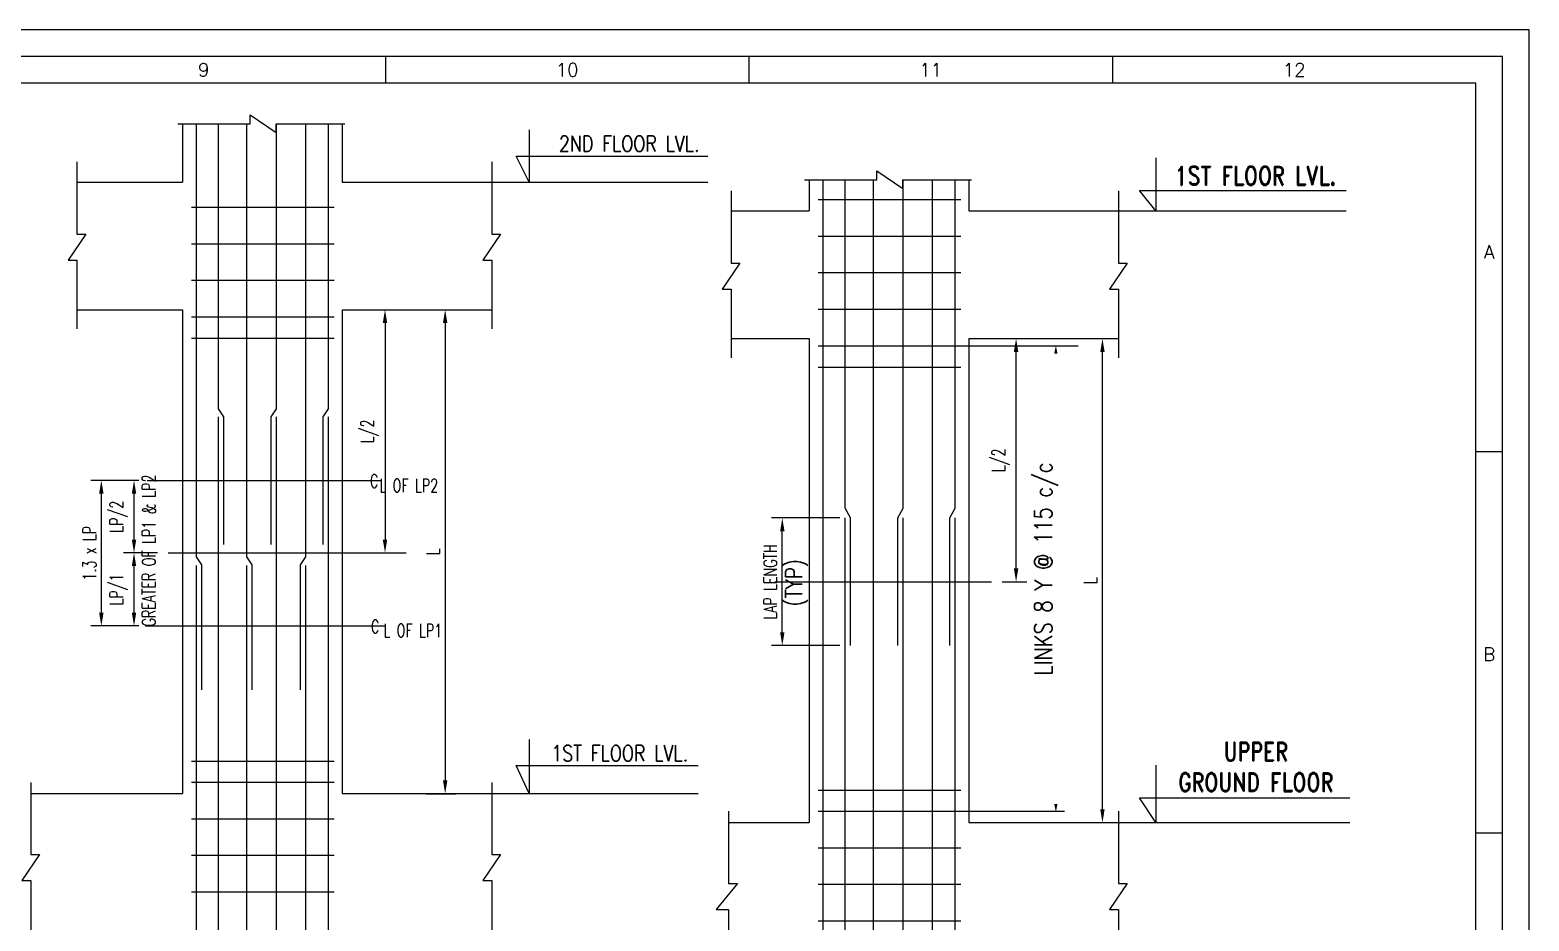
# Model space of a CAD drawing. Extents: x 489124 to 794428, y -356295 to -29813.
# Drawn here: x 705887 to 734074, y -187336 to -170582 of the extents above; entities that cross this region are included whole.
import ezdxf
from ezdxf.enums import TextEntityAlignment as Align
from ezdxf.lldxf.tags import DXFTag

# ---------------------------------------------------------------- set-up
doc = ezdxf.new("R2010")
doc.units = 0
doc.header["$LTSCALE"] = 500
doc.header["$MEASUREMENT"] = 0
doc.layers.get('DEFPOINTS').update_dxf_attribs({"color": 4})
for name, color, linetype in [('CEN', 8, 'CENTER'), ('DIM', 5, 'Continuous'), ('DIM1', 5, 'Continuous'), ('FOOT', 4, 'Continuous'), ('FRAME', 6, 'Continuous'), ('LEVEL SECTION', 3, 'Continuous'), ('LINK', 2, 'Continuous'), ('PNA', 10, 'Continuous'), ('S-DIM-1', 5, 'Continuous'), ('STEEL', 6, 'Continuous'), ('TEXT NORMAL', 4, 'Continuous'), ('TXT', 4, 'Continuous'), ('TXT1', 2, 'Continuous')]:
    doc.layers.add(name, color=color, linetype=linetype)
doc.styles.add('ROMAND', font='romand')
doc.styles.add('ROMANS', font='r.shx', dxfattribs={"width": 0.7, "bigfont": 'bigfont.shx'})
tags = doc.linetypes.add('CENTER', pattern=[2, 1.25, -0.25, 0.25, -0.25]).pattern_tags.tags
tags[10:11] = [DXFTag(74, 4), DXFTag(75, 0), DXFTag(340, '0'), DXFTag(46, 1.0), DXFTag(50, 0.0), DXFTag(44, 0.0), DXFTag(45, 0.0)]
tags[8:9] = [DXFTag(74, 4), DXFTag(75, 0), DXFTag(340, '0'), DXFTag(46, 1.0), DXFTag(50, 0.0), DXFTag(44, 0.0), DXFTag(45, 0.0)]
tags[6:7] = [DXFTag(74, 4), DXFTag(75, 0), DXFTag(340, '0'), DXFTag(46, 1.0), DXFTag(50, 0.0), DXFTag(44, 0.0), DXFTag(45, 0.0)]
tags[4:5] = [DXFTag(74, 4), DXFTag(75, 0), DXFTag(340, '0'), DXFTag(46, 1.0), DXFTag(50, 0.0), DXFTag(44, 0.0), DXFTag(45, 0.0)]
doc.dimstyles.new('dim25', dxfattribs={"dimtxt": 250, "dimasz": 250, "dimexe": 200, "dimexo": 200, "dimgap": 100, "dimtad": 1, "dimdec": 0, "dimlfac": 0.25, "dimzin": 0, "dimdsep": 46, "dimtxsty": 'ROMANS', "dimcen": 0, "dimclrd": 5, "dimclre": 5, "dimclrt": 4, "dimadec": 0, "dimazin": 0, "dimtfac": 1, "dimtdec": 0, "dimtix": 1, "dimtofl": 0, "dimtmove": 2, "dimatfit": 3, "dimfxl": 0, "dimtolj": 1, "dimtzin": 0, "dimlwd": -1, "dimlwe": -1, "dimarcsym": 0})
doc.dimstyles.new('dim33.33', dxfattribs={"dimtxt": 250, "dimasz": 250, "dimexe": 200, "dimexo": 200, "dimgap": 100, "dimtad": 1, "dimdec": 0, "dimlfac": 0.333331, "dimzin": 0, "dimdsep": 46, "dimtxsty": 'ROMANS', "dimcen": 0, "dimclrd": 5, "dimclre": 5, "dimclrt": 4, "dimadec": 0, "dimazin": 0, "dimtfac": 1, "dimtdec": 0, "dimtix": 1, "dimtofl": 0, "dimtmove": 2, "dimatfit": 3, "dimfxl": 0, "dimtolj": 1, "dimtzin": 0, "dimlwd": -1, "dimlwe": -1, "dimarcsym": 0})

# ---------------------------------------------------------------- blocks, each defined once
blk = doc.blocks.new('*D358')
at = {"layer": 'DEFPOINTS', "color": 0}
for p in [(720033, -179758), (721313, -179758), (721313, -182158)]:
    blk.add_point(p, dxfattribs=at)
at = {"layer": 'S-DIM-1', "color": 5}
for p, q in [((721113, -179758), (719833, -179758)), ((720033, -181908), (720033, -180008)), ((721113, -182158), (719833, -182158))]:
    blk.add_line(p, q, dxfattribs=at)
for points in [[(719992, -180008), (720075, -180008), (720033, -179758)], [(719992, -181908), (720075, -181908), (720033, -182158)]]:
    blk.add_solid(points, dxfattribs=at)
at = {"layer": 'S-DIM-1', "color": 4, "insert": (719808, -180958), "char_height": 250, "attachment_point": 5, "rotation": 90, "style": 'ROMANS'}
blk.add_mtext('\\A1;LAP LENGTH', dxfattribs=at)
blk = doc.blocks.new('*D361')
at = {"layer": 'DEFPOINTS', "color": 0}
for p in [(725791, -176386), (726053, -176386), (725791, -185486)]:
    blk.add_point(p, dxfattribs=at)
at = {"layer": 'S-DIM-1', "color": 5}
for p, q in [((725991, -176386), (726253, -176386)), ((726053, -185236), (726053, -176636)), ((725991, -185486), (726253, -185486))]:
    blk.add_line(p, q, dxfattribs=at)
for points in [[(726011, -176636), (726094, -176636), (726053, -176386)], [(726011, -185236), (726094, -185236), (726053, -185486)]]:
    blk.add_solid(points, dxfattribs=at)
at = {"layer": 'S-DIM-1', "color": 4, "insert": (725828, -180936), "char_height": 250, "attachment_point": 5, "rotation": 90, "style": 'ROMANS'}
blk.add_mtext('\\A1;L', dxfattribs=at)
blk = doc.blocks.new('*D362')
at = {"layer": 'DEFPOINTS', "color": 0}
for p in [(723966, -176386), (724429, -176386), (723966, -180958)]:
    blk.add_point(p, dxfattribs=at)
at = {"layer": 'S-DIM-1', "color": 5}
for p, q in [((724166, -176386), (724629, -176386)), ((724429, -180708), (724429, -176636)), ((724166, -180958), (724629, -180958))]:
    blk.add_line(p, q, dxfattribs=at)
for points in [[(724387, -176636), (724471, -176636), (724429, -176386)], [(724387, -180708), (724471, -180708), (724429, -180958)]]:
    blk.add_solid(points, dxfattribs=at)
at = {"layer": 'S-DIM-1', "color": 4, "insert": (724139, -178672), "char_height": 250, "attachment_point": 5, "rotation": 90, "style": 'ROMANS'}
blk.add_mtext('\\A1;L/2', dxfattribs=at)
blk = doc.blocks.new('A1')
at = {"flags": 128}
blk.add_lwpolyline([(0, 0), (82779, 0), (82779, 58231), (0, 58231)], close=True, dxfattribs=at)
at = {"layer": 'PNA'}
for p, q in [((61592, 57739), (61592, 57247)), ((68326, 57739), (68326, 57247)), ((75060, 57739), (75060, 57247)), ((81794, 50420), (82287, 50420)), ((81794, 43358), (82287, 43358))]:
    blk.add_line(p, q, dxfattribs=at)
at = {"layer": 'PNA', "color": 1}
for points in [[(984, 492), (82287, 492), (82287, 57739), (984, 57739)], [(1969, 984), (81794, 984), (81794, 57247), (1969, 57247)]]:
    blk.add_lwpolyline(points, close=True, dxfattribs=at)
at = {"layer": 'PNA', "style": 'ROMANS'}
for s, height, p in [('9', 246, (58226, 57493)), ('10', 246.1, (64960, 57493)), ('11', 246.1, (71694, 57493)), ('12', 246.1, (78428, 57493)), ('A', 246, (82041, 54122)), ('B', 246, (82041, 46666))]:
    blk.add_text(s, height=height, dxfattribs=at).set_placement(p, align=Align.MIDDLE)
blk = doc.blocks.new('*D346')
at = {"layer": 'DEFPOINTS', "color": 0}
for p in [(707229, -179052), (708136, -179052), (708136, -181788)]:
    blk.add_point(p, dxfattribs=at)
at = {"layer": 'DIM', "color": 5}
for p, q in [((707936, -179052), (707029, -179052)), ((707229, -181538), (707229, -179302)), ((707936, -181788), (707029, -181788))]:
    blk.add_line(p, q, dxfattribs=at)
for points in [[(707187, -179302), (707271, -179302), (707229, -179052)], [(707187, -181538), (707271, -181538), (707229, -181788)]]:
    blk.add_solid(points, dxfattribs=at)
at = {"layer": 'DIM', "color": 4, "insert": (707004, -180420), "char_height": 250, "attachment_point": 5, "rotation": 90, "style": 'ROMANS'}
blk.add_mtext('\\A1;1.3 x LP', dxfattribs=at)
blk = doc.blocks.new('*D349')
at = {"layer": 'DEFPOINTS', "color": 0}
for p in [(707844, -180414), (708488, -180414), (708076, -181788)]:
    blk.add_point(p, dxfattribs=at)
at = {"layer": 'DIM', "color": 5}
for p, q in [((708288, -180414), (707644, -180414)), ((707844, -181538), (707844, -180664)), ((707876, -181788), (707644, -181788))]:
    blk.add_line(p, q, dxfattribs=at)
for points in [[(707802, -180664), (707885, -180664), (707844, -180414)], [(707802, -181538), (707885, -181538), (707844, -181788)]]:
    blk.add_solid(points, dxfattribs=at)
at = {"layer": 'DIM', "color": 4, "insert": (707553, -181101), "char_height": 250, "attachment_point": 5, "rotation": 90, "style": 'ROMANS'}
blk.add_mtext('\\A1;LP/1', dxfattribs=at)
blk = doc.blocks.new('*D350')
at = {"layer": 'DEFPOINTS', "color": 0}
for p in [(707844, -179052), (707844, -179052), (708488, -180414)]:
    blk.add_point(p, dxfattribs=at)
at = {"layer": 'DIM', "color": 5}
for p, q in [((707844, -180164), (707844, -179302)), ((708288, -180414), (707644, -180414))]:
    blk.add_line(p, q, dxfattribs=at)
for points in [[(707802, -179302), (707885, -179302), (707844, -179052)], [(707802, -180164), (707885, -180164), (707844, -180414)]]:
    blk.add_solid(points, dxfattribs=at)
at = {"layer": 'DIM', "color": 4, "insert": (707553, -179733), "char_height": 250, "attachment_point": 5, "rotation": 90, "style": 'ROMANS'}
blk.add_mtext('\\A1;LP/2', dxfattribs=at)
blk = doc.blocks.new('*D351')
at = {"layer": 'DEFPOINTS', "color": 0}
for p in [(713137, -175842), (713137, -184942), (713694, -184942)]:
    blk.add_point(p, dxfattribs=at)
at = {"layer": 'DIM', "color": 5}
for p, q in [((713337, -175842), (713894, -175842)), ((713694, -176092), (713694, -184692)), ((713337, -184942), (713894, -184942))]:
    blk.add_line(p, q, dxfattribs=at)
for points in [[(713652, -176092), (713736, -176092), (713694, -175842)], [(713652, -184692), (713736, -184692), (713694, -184942)]]:
    blk.add_solid(points, dxfattribs=at)
at = {"layer": 'DIM', "color": 4, "insert": (713469, -180392), "char_height": 250, "attachment_point": 5, "rotation": 90, "style": 'ROMANS'}
blk.add_mtext('\\A1;L', dxfattribs=at)
blk = doc.blocks.new('*D352')
at = {"layer": 'DEFPOINTS', "color": 0}
for p in [(711757, -175842), (711757, -180414), (712563, -180414)]:
    blk.add_point(p, dxfattribs=at)
at = {"layer": 'DIM', "color": 5}
for p, q in [((711957, -175842), (712763, -175842)), ((712563, -176092), (712563, -180164)), ((711957, -180414), (712763, -180414))]:
    blk.add_line(p, q, dxfattribs=at)
for points in [[(712521, -176092), (712604, -176092), (712563, -175842)], [(712521, -180164), (712604, -180164), (712563, -180414)]]:
    blk.add_solid(points, dxfattribs=at)
at = {"layer": 'DIM', "color": 4, "insert": (712272, -178128), "char_height": 250, "attachment_point": 5, "rotation": 90, "style": 'ROMANS'}
blk.add_mtext('\\A1;L/2', dxfattribs=at)

msp = doc.modelspace()

# ---------------------------------------------------------------- linework, layer by layer
at = {"layer": 'CEN'}
for p, q in [((708093.195, -179052.335), (712496.695, -179052.335)), ((708488.195, -180413.888), (712958.195, -180413.888)), ((719891.724, -180958.25), (723966.257, -180958.25)), ((708050.369, -181787.733), (712552.369, -181787.733))]:
    msp.add_line(p, q, dxfattribs=at)
at = {"layer": 'DIM'}
for points in [[(708670.098, -172345.856), (710028.061, -172345.856), (710028.061, -172179.492), (710514.878, -172512.22), (710514.878, -172345.856), (711808.786, -172345.856)], [(706768.982, -173064.673), (706768.982, -174422.636), (706935.346, -174422.636), (706602.618, -174909.453), (706768.982, -174909.453), (706768.982, -176203.361)], [(714568.556, -173064.673), (714568.556, -174422.636), (714734.92, -174422.636), (714402.192, -174909.453), (714568.556, -174909.453), (714568.556, -176203.361)], [(705900.271, -184728.678), (705900.271, -186086.641), (706066.635, -186086.641), (705733.907, -186573.457), (705900.271, -186573.457), (705900.271, -187661.722)], [(714568.556, -184728.678), (714568.556, -186086.641), (714734.92, -186086.641), (714402.192, -186573.457), (714568.556, -186573.457), (714568.556, -187620.594)]]:
    msp.add_lwpolyline(points, dxfattribs=at)
at = {"layer": 'DIM', "flags": 128}
msp.add_lwpolyline([(725176.769, -185135.587, 61.213, 0, 0), (725176.769, -185288.517, 0, 0, 0), (725176.769, -179780.044, 0, 0, 0), (725176.769, -176513.693, 0, 61.213, 0), (725176.769, -176666.623, 0, 0, 0)], format="xyseb", dxfattribs=at)
at = {"layer": 'DIM1', "color": 5, "linetype": 'Continuous'}
for p, q in [((723388.677, -176519.384), (725596.77, -176519.384)), ((723388.677, -185272.837), (725339.566, -185272.837))]:
    msp.add_line(p, q, dxfattribs=at)
at = {"layer": 'FOOT', "linetype": 'Continuous'}
for p, q in [((708757.369, -172345.856), (708757.369, -173441.638)), ((711757.369, -172345.856), (711757.369, -173441.638)), ((706768.982, -173441.638), (708757.369, -173441.638)), ((711757.369, -173441.638), (714568.556, -173441.638)), ((706768.982, -175841.638), (708757.369, -175841.638)), ((708757.369, -175841.638), (708757.369, -184941.638)), ((711757.369, -175841.638), (711757.369, -184941.638)), ((711757.369, -175841.638), (714568.556, -175841.638)), ((705900.271, -184941.638), (708757.369, -184941.638)), ((711757.369, -184941.638), (714568.556, -184941.638))]:
    msp.add_line(p, q, dxfattribs=at)
at = {"layer": 'FOOT', "color": 4, "linetype": 'Continuous'}
for p, q in [((720540.869, -173391.614), (720540.869, -173986)), ((723540.869, -173391.614), (723540.869, -173986)), ((719070.632, -173986), (720540.869, -173986)), ((723540.869, -173986), (726352.056, -173986)), ((719070.632, -176386), (720540.869, -176386)), ((720540.869, -176386), (720540.869, -185486)), ((723540.869, -176386), (723540.869, -185486)), ((723540.869, -176386), (726352.056, -176386)), ((719021.73, -185486), (720540.869, -185486)), ((723540.869, -185486), (726352.056, -185486))]:
    msp.add_line(p, q, dxfattribs=at)
at = {"layer": 'FRAME'}
for p, q in [((709017.369, -180487.733), (709017.369, -172345.856)), ((709429.145, -177705.917), (709429.145, -172345.856)), ((709967.562, -180487.733), (709967.562, -172345.856)), ((710522.388, -177705.917), (710522.388, -172345.856)), ((711075, -180487.733), (711075, -172345.856)), ((711497.369, -177705.917), (711497.369, -172345.856)), ((709529.145, -177855.917), (709429.145, -177705.917)), ((709429.145, -189255.917), (709429.145, -177855.917)), ((709529.145, -180255.917), (709529.145, -177855.917)), ((710422.388, -177855.917), (710522.388, -177705.917)), ((710422.388, -180255.917), (710422.388, -177855.917)), ((710522.388, -189255.917), (710522.388, -177855.917)), ((711397.369, -177855.917), (711497.369, -177705.917)), ((711397.369, -180255.917), (711397.369, -177855.917)), ((711497.369, -189255.917), (711497.369, -177855.917)), ((721312.645, -179758.25), (721212.645, -179572.25)), ((722205.888, -179758.25), (722305.888, -179572.25)), ((723180.869, -179758.25), (723280.869, -179572.25)), ((709117.369, -180637.733), (709017.369, -180487.733)), ((709017.369, -191987.733), (709017.369, -180648.917)), ((709117.369, -182987.733), (709117.369, -180637.733)), ((710067.562, -180637.733), (709967.562, -180487.733)), ((709967.562, -191987.733), (709967.562, -180648.917)), ((710067.562, -182987.733), (710067.562, -180637.733)), ((710975, -180637.733), (711075, -180487.733)), ((710975, -182987.733), (710975, -180637.733)), ((711075, -191987.733), (711075, -180648.917))]:
    msp.add_line(p, q, dxfattribs=at)
at = {"layer": 'LEVEL SECTION'}
for p, q in [((714568.556, -173441.638), (718630.037, -173441.638)), ((726352.056, -173986), (730633.445, -173986)), ((714568.556, -184941.638), (718451.037, -184941.638)), ((726352.056, -185486), (730707.724, -185486))]:
    msp.add_line(p, q, dxfattribs=at)
at = {"layer": 'LINK'}
for p, q in [((720708.131, -173772.837), (723388.677, -173772.837)), ((708924.631, -173914.475), (711605.177, -173914.475)), ((720708.131, -174458.837), (723388.677, -174458.837)), ((708924.631, -174600.475), (711605.177, -174600.475)), ((708924.631, -175286.475), (711605.177, -175286.475)), ((720708.131, -175144.837), (723388.677, -175144.837)), ((720708.131, -175830.837), (723388.677, -175830.837)), ((708924.631, -175975.022), (711605.177, -175975.022)), ((708924.631, -176375.022), (711605.177, -176375.022)), ((720708.131, -176519.384), (723388.677, -176519.384)), ((720708.131, -176919.384), (723388.677, -176919.384)), ((708924.631, -184328.475), (711605.177, -184328.475)), ((708924.631, -184728.475), (711605.177, -184728.475)), ((720708.131, -184872.837), (723388.677, -184872.837)), ((708924.631, -185414.475), (711605.177, -185414.475)), ((720708.131, -185272.837), (723388.677, -185272.837)), ((720708.131, -185958.837), (723388.677, -185958.837)), ((708924.631, -186100.475), (711605.177, -186100.475)), ((708924.631, -186786.475), (711605.177, -186786.475)), ((720708.131, -186644.837), (723388.677, -186644.837)), ((720708.131, -187330.837), (723388.677, -187330.837))]:
    msp.add_line(p, q, dxfattribs=at)
at = {"layer": 'STEEL'}
for p, q in [((720800.869, -191108.25), (720800.869, -173391.614)), ((721212.645, -179572.25), (721212.645, -173391.614)), ((721751.062, -191108.25), (721751.062, -173391.614)), ((722305.888, -179572.25), (722305.888, -173391.614)), ((722858.5, -191108.25), (722858.5, -173391.614)), ((723280.869, -179572.25), (723280.869, -173391.614)), ((721212.645, -190622.529), (721212.645, -179758.25)), ((721312.645, -182158.25), (721312.645, -179758.25)), ((722205.888, -182158.25), (722205.888, -179758.25)), ((722305.888, -191258.25), (722305.888, -179758.25)), ((723180.869, -182158.25), (723180.869, -179758.25)), ((723280.869, -192832.095), (723280.869, -179758.25))]:
    msp.add_line(p, q, dxfattribs=at)
at = {"layer": 'TEXT NORMAL', "color": 8}
for points in [[(720453.598, -173398.856), (721811.561, -173398.856), (721811.561, -173232.492), (722298.378, -173565.22), (722298.378, -173398.856), (723592.286, -173398.856)], [(719070.632, -173609.035), (719070.632, -174966.998), (719236.996, -174966.998), (718904.268, -175453.815), (719070.632, -175453.815), (719070.632, -176747.723)], [(726352.056, -173609.035), (726352.056, -174966.998), (726518.42, -174966.998), (726185.692, -175453.815), (726352.056, -175453.815), (726352.056, -176747.723)], [(719021.73, -185273.039), (719021.73, -186631.002), (719188.094, -186631.002), (718792.376, -187117.819), (719021.73, -187117.819), (719021.73, -188206.084)], [(726352.056, -185273.039), (726352.056, -186631.002), (726518.42, -186631.002), (726185.692, -187117.819), (726352.056, -187117.819), (726352.056, -188164.956)]]:
    msp.add_lwpolyline(points, dxfattribs=at)
at = {"layer": 'TXT1'}
for points in [[(715275.108, -172461.903), (715275.108, -173441.638), (715029.563, -172952.428), (718630.037, -172952.428)], [(727058.608, -172988.012), (727058.608, -173986), (726751.676, -173601.168), (730633.445, -173601.168)], [(715275.108, -183924.403), (715275.108, -184941.638), (715029.563, -184414.928), (718451.037, -184414.928)], [(727058.608, -184405.706), (727058.608, -185486), (726751.676, -185018.862), (730707.724, -185018.862)]]:
    msp.add_lwpolyline(points, dxfattribs=at)

# ---------------------------------------------------------------- block references
at = {"xscale": 1.01500000001397, "yscale": 1.01500000001397, "zscale": 1.01500000001397}
msp.add_blockref('A1', (650053.5, -229687.248), dxfattribs=at)

# ---------------------------------------------------------------- texts
at = {"layer": 'TXT', "linetype": 'ByBlock', "style": 'ROMANS'}
for s, height, width, p in [('GREATER OF LP1 & LP2', 250, 0.7, (708124.398, -180369.548)), ('LINKS 8 Y @ 115 c/c', 333.33333, 0.8, (724964.835, -180718.847)), ('(TYP)', 312.5, 0.8, (720273.689, -180977.261))]:
    msp.add_text(s, height=height, rotation=90, dxfattribs=dict(at, width=width)).set_placement(p, align=Align.MIDDLE)
at = {"layer": 'TXT', "linetype": 'ByBlock', "style": 'ROMANS', "width": 0.7}
for s, p in [('C', (712357.626, -179063.783)), ('L OF LP2', (713010.626, -179148.283)), ('C', (712377.8, -181799.18)), ('L OF LP1', (713085.8, -181873.18))]:
    msp.add_text(s, height=250, dxfattribs=at).set_placement(p, align=Align.MIDDLE)
at = {"layer": 'TXT1', "style": 'ROMAND', "width": 0.8}
for s, height, p in [('2ND FLOOR LVL.', 300, (717155.008, -172870.092)), ('1ST FLOOR LVL.', 350, (728934.065, -173498.249)), ('1ST FLOOR LVL.', 300, (716976.008, -184332.592)), ('UPPER', 350, (728935.299, -184325.67)), ('GROUND FLOOR', 350, (728935.299, -184901.863))]:
    msp.add_text(s, height=height, dxfattribs=at).set_placement(p, align=Align.CENTER)

# ---------------------------------------------------------------- dimensions: what is measured, and where the dimension line sits
at = {"layer": 'DIM'}
for base, p1, p2, text, picture, middle in [((712562.504, -180413.888), (711757.369, -175841.638), (711757.369, -180413.888), 'L/2', '*D352', (712272.027, -178127.763)), ((713694.004, -184941.638), (713137.032, -175841.638), (713137.032, -184941.638), 'L', '*D351', (713469.004, -180391.638)), ((707228.869, -179052.335), (708135.869, -181787.733), (708135.869, -179052.335), '1.3 x LP', '*D346', (707003.869, -180420.034)), ((707843.533, -179052.335), (708488.195, -180413.888), (707843.533, -179052.335), 'LP/2', '*D350', (707553.056, -179733.112)), ((707843.533, -180413.888), (708075.869, -181787.733), (708488.195, -180413.888), 'LP/1', '*D349', (707553.056, -181100.81))]:
    dim = msp.add_linear_dim(base=base, p1=p1, p2=p2, angle=90, text=text, dimstyle='dim25', dxfattribs=at)
    dim.commit()
    dim.dimension.update_dxf_attribs({"geometry": picture, "text_midpoint": middle})
at = {"layer": 'S-DIM-1'}
for base, p1, p2, text, picture, middle in [((724429.032, -176386), (723966.257, -180958.25), (723966.257, -176386), 'L/2', '*D362', (724138.556, -178672.125)), ((726052.532, -176386), (725790.532, -185486), (725790.532, -176386), 'L', '*D361', (725827.532, -180936)), ((720033.414, -179758.25), (721312.645, -182158.25), (721312.645, -179758.25), 'LAP LENGTH', '*D358', (719808.414, -180958.25))]:
    dim = msp.add_linear_dim(base=base, p1=p1, p2=p2, angle=90, text=text, dimstyle='dim33.33', dxfattribs=at)
    dim.commit()
    dim.dimension.update_dxf_attribs({"geometry": picture, "text_midpoint": middle})

doc.saveas('drawing.dxf')
